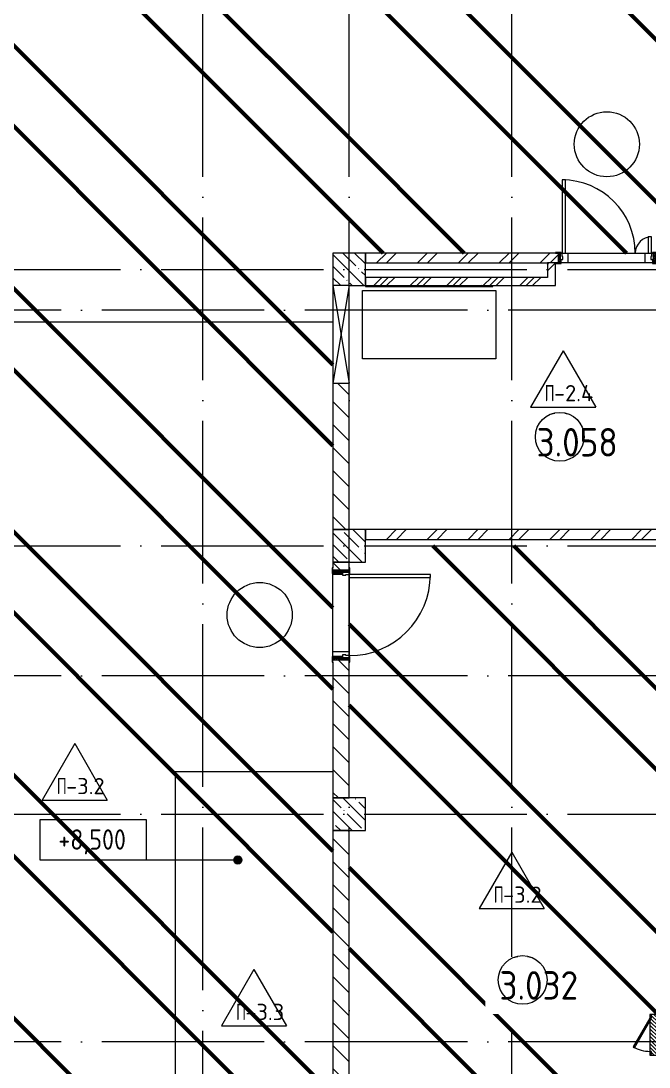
# Model space of a CAD drawing. Header units: millimetres. Extents: x -68946 to 288321, y -402657 to 324925.
# Drawn here: x 156516 to 164243, y -245740 to -232876 of the extents above; entities that cross this region are included whole.
import ezdxf

# ---------------------------------------------------------------- set-up
doc = ezdxf.new("R2010")
doc.units = ezdxf.units.MM
doc.linetypes.add('ADSK_Линия сетки', pattern=[2500, 2000, -250, 0, -250])
for name, color, linetype, lineweight in [('3.4) ПТ-1.2      4 вып', 1, 'Continuous', 60), ('3.4) ПТ-2.1      4 вып', 20, 'Continuous', 60), ('A-____-NOTE-TEXT', 250, 'Continuous', 9), ('A-AREA-____-IDEN', 250, 'Continuous', 9), ('A-DETL-GENF-OTLN', 250, 'Continuous', 5), ('A-DOOR-____-IDEN', 31, 'Continuous', 9), ('A-DOOR-____-MCUT', 250, 'Continuous', 5), ('A-DOOR-____-OTLN', 250, 'Continuous', 5), ('A-DOOR-FRAM-MCUT', 31, 'Continuous', 5), ('A-DOOR-FRAM-OTLN', 31, 'Continuous', 5), ('A-FLOR-____-IDEN', 11, 'Continuous', 9), ('A-FLOR-____-OTLN', 192, 'Continuous', 9), ('A-GLAZ-____-OTLN', 250, 'Continuous', 5), ('A-WALL-____-MCUT', 250, 'Continuous', 13), ('A-WALL-____-PATT', 250, 'Continuous', 13), ('G-____-____-DIMS', 250, 'Continuous', 9), ('G-____-____-TEXT', 250, 'Continuous', 9), ('I-WALL-____-OTLN', 250, 'Continuous', 9), ('S-COLS-____-MCUT', 250, 'Continuous', 25), ('S-COLS-____-OTLN', 250, 'Continuous', 9), ('S-GRID-____-OTLN', 250, 'Continuous', 9)]:
    doc.layers.add(name, color=color, linetype=linetype, lineweight=lineweight)
doc.styles.add('GOST Common_1', font='', dxfattribs={"width": 0.9, "height": 250})
doc.styles.add('ISOCPEUR_1', font='isocpeur.ttf', dxfattribs={"width": 0.9, "height": 250})
doc.styles.add('ISOCPEUR_2', font='isocpeur.ttf', dxfattribs={"height": 160})
doc.styles.add('ISOCPEUR_6', font='isocpeur.ttf', dxfattribs={"height": 3.5})
doc.styles.get('GOST Common_1').set_extended_font_data('GOST Common')
pattern_1 = [(45, (28052.9, -258555.93), (-251.4472, 251.4472), []), (45, (28052.9, -258174.93), (-251.4472, 251.4472), [])]
pattern_2 = [(135, (28052.9, -258555.93), (-141.42136, -141.42136), [])]
pattern_3 = [(135, (28052.9, -258555.93), (-142.5612, -142.5612), []), (135, (28195.47, -258555.93), (-142.5612, -142.5612), [252.016, -50.403, 3.353, -47.05])]
pattern_4 = [(45, (28052.9, -258555.93), (-224.5064, 224.5064), []), (45, (28132.28, -258555.93), (0, 449.0128), []), (45, (27973.53, -258555.93), (0, 449.0128), [])]

# ---------------------------------------------------------------- blocks, each defined once
blk = doc.blocks.new('Дверь_СКБ_1Ст_Внутренняя - Д-8_1_1100x2100h_Кабинет директора_ Канцелярия_ Бухгалтерия_ Кабинеты заместителей директора_ Кабинет организатора внеклассной и внешкольной работы-41897735-АР1_Маркировочный план 3 этажа секция 2_3')
at = {"layer": 'A-DOOR-____-OTLN'}
h = blk.add_hatch(dxfattribs=at)
h.set_pattern_fill('FP_9', color=256, style=0, pattern_type=2)
h.set_pattern_definition([(135, (1751.41, 164.685), (-14.14214, -14.14214), []), (225, (1751.41, 164.685), (14.14214, -14.14214), [])])
h.paths.add_polyline_path([(562.5, 100), (537.5, 100), (537.5, -100), (562.5, -100)])
at = {"layer": 'A-DOOR-FRAM-OTLN'}
h = blk.add_hatch(dxfattribs=at)
h.set_pattern_fill('FP_10', color=256, style=0, pattern_type=2)
h.set_pattern_definition([(45, (-371.384, 164.685), (-14.1421, 14.1421), []), (135, (-371.384, 164.685), (-14.1421, -14.1421), [])])
h.paths.add_polyline_path([(-512.5, 100), (-537.5, 100), (-537.5, -100), (-512.5, -100)])
at = {"layer": 'A-DOOR-____-MCUT'}
for p, q in [((-487.5, 1100), (-487.5, 100)), ((-447.5, 1100), (-487.5, 1100)), ((-447.5, 100), (-447.5, 1100)), ((-487.5, 100), (-447.5, 100))]:
    blk.add_line(p, q, dxfattribs=at)
at = {"layer": 'A-DOOR-____-OTLN'}
blk.add_arc((-487.5, 100), 1000, 360, 90, dxfattribs=at)
at = {"layer": 'A-DOOR-FRAM-MCUT'}
for p, q in [((-497.5, 108), (-567.5, 108)), ((-567.5, 108), (-567.5, 100)), ((-567.5, 100), (-497.5, 100)), ((-512.5, 100), (-537.5, 100)), ((-537.5, 100), (-537.5, -100)), ((-487.5, 100), (-512.5, 100)), ((-512.5, 100), (-512.5, 20)), ((-512.5, -100), (-512.5, 100)), ((-497.5, 100), (-512.5, 100)), ((-512.5, 100), (-512.5, 99)), ((-512.5, 99), (-497.5, 99)), ((-512.5, 20), (-477.5, 20)), ((-497.5, 20), (-512.5, 20)), ((-512.5, 20), (-512.5, -100)), ((-497.5, 100), (-497.5, 108)), ((-497.5, 99), (-497.5, 100)), ((-497.5, -100), (-497.5, 20)), ((-487.5, 60), (-487.5, 100)), ((-477.5, 60), (-487.5, 60)), ((-477.5, 20), (-477.5, 60)), ((512.5, 60), (502.5, 60)), ((502.5, 60), (502.5, 20)), ((502.5, 20), (537.5, 20)), ((512.5, 100), (512.5, 60)), ((537.5, 100), (512.5, 100)), ((592.5, 108), (522.5, 108)), ((522.5, 108), (522.5, 100)), ((537.5, 100), (522.5, 100)), ((522.5, 100), (522.5, 99)), ((522.5, 100), (592.5, 100)), ((522.5, 99), (537.5, 99)), ((537.5, 20), (522.5, 20)), ((522.5, 20), (522.5, -100)), ((537.5, 20), (537.5, 100)), ((562.5, 100), (537.5, 100)), ((537.5, 100), (537.5, -100)), ((537.5, 99), (537.5, 100)), ((537.5, -100), (537.5, 20)), ((562.5, -100), (562.5, 100)), ((592.5, 100), (592.5, 108)), ((-497.5, -100), (-567.5, -100)), ((-567.5, -100), (-567.5, -108)), ((-567.5, -108), (-497.5, -108)), ((-537.5, -100), (-512.5, -100)), ((-512.5, -100), (-497.5, -100)), ((-497.5, -108), (-497.5, -100)), ((522.5, -100), (537.5, -100)), ((592.5, -100), (522.5, -100)), ((522.5, -100), (522.5, -108)), ((522.5, -108), (592.5, -108)), ((537.5, -100), (562.5, -100)), ((592.5, -108), (592.5, -100))]:
    blk.add_line(p, q, dxfattribs=at)
blk = doc.blocks.new('Дверь_СКБ_2Ст_Внутренняя - Д-36п_Д_Дв_1200x2100_Тех_ пом_ 2-42620641-АР1_Маркировочный план 3 этажа секция 2_3')
at = {"layer": 'A-DOOR-____-OTLN'}
h = blk.add_hatch(dxfattribs=at)
h.set_pattern_fill('FP_44', color=256, style=0, pattern_type=2)
h.set_pattern_definition([(135, (1701.41, 124.685), (-14.14214, -14.14214), []), (225, (1701.41, 124.685), (14.14214, -14.14214), [])])
h.paths.add_polyline_path([(612.5, -60), (612.5, 60), (587.5, 60), (587.5, -60)])
at = {"layer": 'A-DOOR-FRAM-OTLN'}
h = blk.add_hatch(dxfattribs=at)
h.set_pattern_fill('FP_45', color=256, style=0, pattern_type=2)
h.set_pattern_definition([(45, (-421.384, 124.685), (-14.1421, 14.1421), []), (135, (-421.384, 124.685), (-14.1421, -14.1421), [])])
h.paths.add_polyline_path([(-587.5, -60), (-562.5, -60), (-562.5, 60), (-587.5, 60), (-587.5, -56.6)])
at = {"layer": 'A-DOOR-____-MCUT'}
for p, q in [((-537.5, 960), (-537.5, 60)), ((-497.5, 960), (-537.5, 960)), ((-497.5, 60), (-497.5, 960)), ((562.5, 260), (522.5, 260)), ((522.5, 260), (522.5, 60)), ((562.5, 60), (562.5, 260)), ((-537.5, 60), (-497.5, 60)), ((522.5, 60), (562.5, 60))]:
    blk.add_line(p, q, dxfattribs=at)
at = {"layer": 'A-DOOR-____-OTLN'}
for centre, radius, start, end in [((-537.5, 60), 900, 0, 90), ((562.5, 60), 200, 90, 180)]:
    blk.add_arc(centre, radius, start, end, dxfattribs=at)
at = {"layer": 'A-DOOR-FRAM-MCUT'}
for p, q in [((-547.5, 68), (-617.5, 68)), ((-617.5, 68), (-617.5, 60)), ((-617.5, 60), (-547.5, 60)), ((-562.5, 60), (-587.5, 60)), ((-587.5, 60), (-587.5, -60)), ((-537.5, 60), (-562.5, 60)), ((-562.5, 60), (-562.5, -20)), ((-562.5, -60), (-562.5, 60)), ((-547.5, 60), (-562.5, 60)), ((-562.5, 60), (-562.5, 59)), ((-562.5, 59), (-547.5, 59)), ((-547.5, 60), (-547.5, 68)), ((-547.5, 59), (-547.5, 60)), ((-537.5, 20), (-537.5, 60)), ((-527.5, 20), (-537.5, 20)), ((-527.5, -20), (-527.5, 20)), ((562.5, 20), (552.5, 20)), ((552.5, 20), (552.5, -20)), ((562.5, 60), (562.5, 20)), ((587.5, 60), (562.5, 60)), ((642.5, 68), (572.5, 68)), ((572.5, 68), (572.5, 60)), ((587.5, 60), (572.5, 60)), ((572.5, 60), (572.5, 59)), ((572.5, 60), (642.5, 60)), ((572.5, 59), (587.5, 59)), ((587.5, -20), (587.5, 60)), ((612.5, 60), (587.5, 60)), ((587.5, 60), (587.5, -60)), ((587.5, 59), (587.5, 60)), ((612.5, -60), (612.5, 60)), ((642.5, 60), (642.5, 68)), ((-547.5, -60), (-617.5, -60)), ((-617.5, -60), (-617.5, -68)), ((-617.5, -68), (-547.5, -68)), ((-587.5, -60), (-562.5, -60)), ((-562.5, -20), (-527.5, -20)), ((-547.5, -20), (-562.5, -20)), ((-562.5, -20), (-562.5, -60)), ((-562.5, -60), (-547.5, -60)), ((-547.5, -60), (-547.5, -20)), ((-547.5, -68), (-547.5, -60)), ((552.5, -20), (587.5, -20)), ((587.5, -20), (572.5, -20)), ((572.5, -20), (572.5, -60)), ((572.5, -60), (587.5, -60)), ((642.5, -60), (572.5, -60)), ((572.5, -60), (572.5, -68)), ((572.5, -68), (642.5, -68)), ((587.5, -60), (587.5, -20)), ((587.5, -60), (612.5, -60)), ((642.5, -68), (642.5, -60))]:
    blk.add_line(p, q, dxfattribs=at)
blk = doc.blocks.new('_Wn_-As_OpeningMEP_wall__Rectangular - _Wn_-As_OpeningMEP_wall__Rectangular-40859528-АР1_Маркировочный план 3 этажа секция 2_3')
at = {"layer": 'A-DETL-GENF-OTLN', "lineweight": 5}
for p, q in [((600, -100), (-600, 100)), ((600, 100), (-600, -100)), ((-600, 100), (-600, -100)), ((600, 100), (-600, 100)), ((-600, 100), (-600, -100)), ((600, -100), (600, 100)), ((600, -100), (600, 100)), ((-600, -100), (600, -100))]:
    blk.add_line(p, q, dxfattribs=at)
blk = doc.blocks.new('_Wn_-As_OpeningMEP_wall__Rectangular - _Wn_-As_OpeningMEP_wall__Rectangular-38745938-АР1_Маркировочный план 3 этажа секция 2_3')
at = {"layer": 'A-DETL-GENF-OTLN', "lineweight": 5}
for p, q in [((-644, -41), (-785, -50)), ((-785, -41), (-785, -50)), ((-785, -41), (-785, -50)), ((-785, -50), (785, -50)), ((785, -50), (644, -41)), ((785, -50), (785, -41)), ((785, -50), (785, -41))]:
    blk.add_line(p, q, dxfattribs=at)
blk = doc.blocks.new('АР_Люк - ЛРС_ВК_500х400_наружный_NCS S 1000-N-V206-АР1_Маркировочный план 3 этажа секция 2_3')
at = {"layer": 'A-DOOR-____-OTLN'}
h = blk.add_hatch(dxfattribs=at)
h.set_pattern_fill('FP_144', color=256, style=0, pattern_type=2)
h.set_pattern_definition([(45, (125, 0), (-22.6274, 22.6274), [])])
h.paths.add_polyline_path([(340, 43), (330, 41), (330, 43)])
h.paths.add_polyline_path([(-125, -50), (375, -50), (375, 50), (365, 50), (365, 30), (330, 30), (330, 40), (357, 40), (356, 43), (340, 43), (355, 46), (355, 50), (330, 50), (320, 33), (290, 50), (-80, 50), (-80, 30), (-115, 30), (-115, 50), (-125, 50), (-125, -50)])
at = {"layer": 'A-DETL-GENF-OTLN', "lineweight": 5}
for p, q in [((375, 50), (-125, 50)), ((-125, 50), (-125, -50)), ((375, -50), (375, 50)), ((-125, -50), (375, -50))]:
    blk.add_line(p, q, dxfattribs=at)
at = {"layer": 'A-DOOR-____-MCUT', "lineweight": 5}
for p, q in [((-25, 255), (-35, 238)), ((-35, 238), (320, 33)), ((330, 50), (-25, 255)), ((-80, 50), (-115, 50)), ((-115, 50), (-115, 30)), ((-115, 30), (-80, 30)), ((-80, 30), (-80, 50)), ((320, 33), (330, 50)), ((365, 50), (330, 50)), ((330, 50), (330, 30)), ((330, 30), (365, 30)), ((365, 30), (365, 50))]:
    blk.add_line(p, q, dxfattribs=at)
blk.add_arc((330, 50), 410, 150, 180, dxfattribs=at)
at = {"layer": 'A-DOOR-____-OTLN'}
blk.add_line((330, 50), (-25, 255), dxfattribs=at)
blk = doc.blocks.new('AAR_СКБ_Марка_Помещения_мал - Номер-28977439-АР1_Маркировочный план 3 этажа секция 2_3')
at = {"layer": 'A-AREA-____-IDEN'}
blk.add_circle((-0.03, 0), 3, dxfattribs=at)
blk = doc.blocks.new('AAR_СКБ_Марка_Перекрытия - Марка пола-17325028-АР1_Маркировочный план 3 этажа секция 2_3')
at = {"layer": 'A-FLOR-____-IDEN'}
for p, q in [((0, 6.93), (-4, 0)), ((0, 6.93), (4, 0)), ((-4, 0), (4, 0))]:
    blk.add_line(p, q, dxfattribs=at)
blk = doc.blocks.new('Высотные отметки - Рамка-32693647-АР1_Маркировочный план 3 этажа секция 2_3')
at = {"layer": 'A-____-NOTE-TEXT'}
for p, q in [((-6.5, 0), (-6.5, 5)), ((-6.5, 5), (6.5, 5)), ((6.5, 5), (6.5, 0)), ((6.5, 0), (-6.5, 0))]:
    blk.add_line(p, q, dxfattribs=at)
blk = doc.blocks.new('ADSK_Марка_Дверь - Типоразмер_ADSK_Марка-30565456-АР1_Маркировочный план 3 этажа секция 2_3')
at = {"layer": 'A-DOOR-____-IDEN'}
blk.add_circle((0, 0), 4, dxfattribs=at)

msp = doc.modelspace()

# ---------------------------------------------------------------- hatches: boundary and pattern name
at = {"layer": '3.4) ПТ-1.2      4 вып'}
h = msp.add_hatch(dxfattribs=at)
h.set_pattern_fill('ANSI32', color=256, scale=222, angle=90)
h.paths.add_polyline_path([(160352.8838, -230430.9292), (145053.5681, -230430.9292), (145053.5681, -230950.9292), (142302.8838, -230950.9292), (142302.8838, -235730.9292), (142302.8838, -248330.9286), (160352.8838, -248330.9286)])
h = msp.add_hatch(dxfattribs=at)
h.set_pattern_fill('ANSI32', color=256, scale=222, angle=90)
h.paths.add_polyline_path([(164552.8838, -230430.9286), (160352.8838, -230430.9286), (160352.8838, -235730.9292), (164552.8838, -235730.9292)])
at = {"layer": '3.4) ПТ-2.1      4 вып'}
h = msp.add_hatch(dxfattribs=at)
h.set_pattern_fill('ANSI32', color=256, scale=222, angle=90)
h.paths.add_polyline_path([(164552.8838, -239330.9286), (160552.9057, -239330.9286), (160552.9057, -248330.9286), (164552.8838, -248330.9286)])
at = {"layer": 'A-WALL-____-PATT', "lineweight": 15}
h = msp.add_hatch(dxfattribs=at)
h.set_pattern_fill('FP_2', color=256, style=0, pattern_type=2)
h.set_pattern_definition(pattern_1)
h.paths.add_polyline_path([(160967.4549, -235850.9286), (163122.8838, -235850.9286), (163122.8838, -235730.9286), (160752.8838, -235730.9286), (160752.8838, -235850.9286), (160941.2454, -235850.9286)])
h.paths.add_polyline_path([(164352.8838, -235850.9286), (164352.8838, -235730.9292), (164322.8838, -235730.9292), (164322.8838, -235850.9286)])
h = msp.add_hatch(dxfattribs=at)
h.set_pattern_fill('FP_11', color=256, style=0, pattern_type=2)
h.set_pattern_definition(pattern_4)
h.paths.add_polyline_path([(163092.8838, -236030.9292), (163092.8838, -235850.9286), (162992.8838, -235850.9286), (162992.8838, -236030.9292), (163024.3326, -236030.9292)])
h = msp.add_hatch(dxfattribs=at)
h.set_pattern_fill('FP_11', color=256, style=0, pattern_type=2)
h.set_pattern_definition(pattern_4)
h.paths.add_polyline_path([(162025.0778, -236130.9292), (163092.9057, -236130.8883), (163092.8838, -236030.9292), (160752.8838, -236030.9292), (160752.8838, -236130.9292), (160761.9441, -236130.9292)])
h = msp.add_hatch(dxfattribs=at)
h.set_pattern_fill('FP_1', color=256, style=0, pattern_type=2)
h.set_pattern_definition(pattern_2)
h.paths.add_polyline_path([(160552.8838, -239130.928), (160552.8838, -237330.9292), (160352.8838, -237330.9292), (160352.8838, -239130.928)])
h = msp.add_hatch(dxfattribs=at)
h.set_pattern_fill('FP_2', color=256, style=0, pattern_type=2)
h.set_pattern_definition(pattern_1)
h.paths.add_polyline_path([(163376.6808, -239250.928), (164352.8838, -239250.928), (164352.8838, -239130.928), (160752.8838, -239130.928), (160752.8838, -239250.928), (162907.3975, -239250.928)])
h = msp.add_hatch(dxfattribs=at)
h.set_pattern_fill('FP_1', color=256, style=0, pattern_type=2)
h.set_pattern_definition(pattern_2)
h.paths.add_polyline_path([(160552.8838, -248130.9286), (160552.8838, -242830.9292), (160352.8838, -242830.9292), (160352.8838, -248130.9286)])
h.paths.add_polyline_path([(160552.8838, -242430.9292), (160552.8838, -240730.9292), (160352.8838, -240730.9292), (160352.8838, -242430.9292), (160537.7895, -242430.9292)])
h.paths.add_polyline_path([(160352.8838, -239630.9292), (160552.8838, -239630.9292), (160552.8838, -239530.9292), (160352.8838, -239530.9292), (160352.8838, -239600.9292)])
at = {"layer": 'G-____-____-DIMS'}
h = msp.add_hatch(color=256, dxfattribs=at)
edge = h.paths.add_edge_path()
edge.add_arc((159183.8932, -243193.5229), 50, 0, 360)
at = {"layer": 'S-COLS-____-OTLN', "lineweight": 5}
h = msp.add_hatch(dxfattribs=at)
h.set_pattern_fill('FP_19', color=256, style=0, pattern_type=2)
h.set_pattern_definition(pattern_3)
h.paths.add_polyline_path([(160673.4748, -236130.9292), (160752.8838, -236130.9292), (160752.8838, -235730.9292), (160352.8838, -235730.9292), (160352.8838, -236130.9292), (160634.652, -236130.9292)])
h = msp.add_hatch(dxfattribs=at)
h.set_pattern_fill('FP_19', color=256, style=0, pattern_type=2)
h.set_pattern_definition(pattern_3)
h.paths.add_polyline_path([(160752.8838, -239530.9292), (160752.8838, -239130.9292), (160352.8838, -239130.9292), (160352.8838, -239530.9292), (160673.4748, -239530.9292)])
h = msp.add_hatch(dxfattribs=at)
h.set_pattern_fill('FP_19', color=256, style=0, pattern_type=2)
h.set_pattern_definition(pattern_3)
h.paths.add_polyline_path([(160752.8838, -242830.9292), (160752.8838, -242430.9292), (160352.8838, -242430.9292), (160352.8838, -242830.9292), (160673.4748, -242830.9292)])

# ---------------------------------------------------------------- linework, layer by layer
at = {"layer": 'A-FLOR-____-OTLN', "lineweight": 5}
for p, q in [((163212.8838, -235730.9286), (164232.8838, -235730.9286)), ((163242.9057, -235730.9286), (163242.9057, -235850.9286)), ((164192.9057, -235850.9286), (164192.9057, -235730.9286)), ((163242.9057, -235850.9286), (163162.8838, -235850.9286)), ((164282.8838, -235850.9286), (164192.9057, -235850.9286)), ((160717.9065, -237030.9286), (160717.9065, -236190.9286)), ((160717.9065, -236190.9286), (162357.9065, -236190.9286)), ((162357.9065, -236190.9286), (162357.9065, -237030.9286)), ((160352.8838, -236580.9292), (147232.9057, -236580.9292)), ((162357.9065, -237030.9286), (160717.9065, -237030.9286)), ((160352.8838, -239680.9292), (160352.8838, -239670.9292)), ((160472.8838, -239680.9292), (160352.8838, -239680.9292)), ((160552.8838, -239720.9292), (160552.8838, -240680.9292)), ((160552.8838, -240630.9292), (160552.8838, -239720.9292)), ((160352.8838, -240630.9292), (160552.8838, -240630.9292)), ((160352.8838, -240690.9292), (160352.8838, -240630.9292)), ((160352.8838, -242110.585), (158413.0997, -242110.585)), ((158413.0997, -242110.585), (158413.0997, -248330.9286))]:
    msp.add_line(p, q, dxfattribs=at)
at = {"layer": 'A-WALL-____-MCUT', "color": 7, "lineweight": 15}
for p, q in [((163092.8838, -235730.9286), (160752.8838, -235730.9286)), ((160752.8838, -235850.9286), (162992.8838, -235850.9286)), ((162992.8838, -235850.9286), (162992.8838, -236030.9292)), ((163092.8838, -236030.9292), (163092.8838, -235858.9286)), ((162992.8838, -236030.9292), (160752.8838, -236030.9292)), ((160752.8838, -236030.9292), (160752.8838, -236130.9292)), ((163092.9057, -236130.9292), (163092.9057, -236030.9292)), ((160752.8838, -236130.9292), (163092.9057, -236130.9292)), ((160352.8838, -237330.9292), (160352.8838, -239130.9292)), ((160552.8838, -239130.9292), (160552.8838, -237330.9292)), ((164352.8838, -239130.928), (160752.8838, -239130.928)), ((160752.8838, -239250.928), (164352.8838, -239250.928)), ((160352.8838, -239530.9292), (160352.8838, -239600.9292)), ((160552.8838, -239600.9292), (160552.8838, -239530.9292)), ((160352.8838, -240760.9292), (160352.8838, -242430.9292)), ((160552.8838, -242430.9292), (160552.8838, -240760.9292)), ((160352.8838, -242830.9292), (160352.8838, -248130.9286)), ((160552.8838, -248130.9286), (160552.8838, -242830.9292))]:
    msp.add_line(p, q, dxfattribs=at)
at = {"layer": 'A-WALL-____-MCUT', "lineweight": 15}
for p, q in [((160752.8838, -235730.9286), (160752.8838, -235850.9286)), ((163092.8838, -235850.9286), (162992.8838, -235850.9286)), ((160352.8838, -239130.9292), (160552.8838, -239130.9292)), ((160752.8838, -239130.928), (160752.8838, -239250.928)), ((160552.8838, -239530.9292), (160352.8838, -239530.9292)), ((160352.8838, -242430.9292), (160552.8838, -242430.9292)), ((160552.8838, -242830.9292), (160352.8838, -242830.9292))]:
    msp.add_line(p, q, dxfattribs=at)
at = {"layer": 'G-____-____-DIMS'}
msp.add_line((159183.8932, -243193.5229), (157404.693, -243193.5229), dxfattribs=at)
msp.add_circle((159183.8932, -243193.5229), 50, dxfattribs=at)
at = {"layer": 'I-WALL-____-OTLN', "lineweight": 15}
for p, q in [((164192.9057, -235850.9286), (163242.9057, -235850.9286)), ((160352.8838, -240630.9292), (160352.8838, -239680.9292)), ((160552.8838, -240630.9292), (160552.8838, -240680.9292))]:
    msp.add_line(p, q, dxfattribs=at)
at = {"layer": 'S-COLS-____-MCUT', "lineweight": 5}
for p, q in [((160752.8838, -235730.9292), (160352.8838, -235730.9292)), ((160352.8838, -235730.9292), (160352.8838, -236130.9292)), ((160752.8838, -236130.9292), (160752.8838, -235850.9286)), ((160552.8838, -236130.9292), (160752.8838, -236130.9292)), ((160352.8838, -239130.9292), (160352.8838, -239530.9292)), ((160752.8838, -239130.9292), (160552.8838, -239130.9292)), ((160752.8838, -239530.9292), (160752.8838, -239250.928)), ((160552.8838, -239530.9292), (160752.8838, -239530.9292)), ((160352.8838, -242430.9292), (160352.8838, -242830.9292)), ((160752.8838, -242430.9292), (160552.8838, -242430.9292)), ((160752.8838, -242830.9292), (160752.8838, -242430.9292)), ((160552.8838, -242830.9292), (160752.8838, -242830.9292))]:
    msp.add_line(p, q, dxfattribs=at)
at = {"layer": 'S-COLS-____-OTLN', "lineweight": 5}
for p, q in [((160752.8838, -235850.9286), (160752.8838, -235730.9292)), ((160552.8838, -239130.9292), (160352.8838, -239130.9292)), ((160752.8838, -239250.928), (160752.8838, -239130.9292)), ((160352.8838, -239530.9292), (160552.8838, -239530.9292)), ((160552.8838, -242430.9292), (160352.8838, -242430.9292)), ((160352.8838, -242830.9292), (160552.8838, -242830.9292))]:
    msp.add_line(p, q, dxfattribs=at)
at = {"layer": 'S-GRID-____-OTLN', "linetype": 'ADSK_Линия сетки'}
for p, q in [((158752.9057, -262294.7685), (158752.9057, -197353.9241)), ((160552.9057, -262294.7685), (160552.9057, -197353.9241)), ((162552.9057, -262294.7691), (162552.9057, -197353.9241)), ((93236.8325, -235930.9286), (181748.3453, -235930.9286)), ((184510.8783, -236430.9286), (127372.9057, -236430.9286)), ((93236.8325, -239330.9286), (181888.5828, -239330.9286)), ((184510.8783, -240930.9286), (127372.9057, -240930.9286)), ((93236.8325, -242630.9286), (181888.5828, -242630.9286)), ((184510.8783, -245430.9286), (127372.9057, -245430.9286))]:
    msp.add_line(p, q, dxfattribs=at)

# ---------------------------------------------------------------- block references
at = {"layer": 'A-DOOR-____-IDEN', "xscale": 99.99999999999993, "yscale": 99.99999999999993, "zscale": 99.99999999999993}
for p in [(163723.3412, -234392.7345), (159452.8838, -240180.9292)]:
    msp.add_blockref('ADSK_Марка_Дверь - Типоразмер_ADSK_Марка-30565456-АР1_Маркировочный план 3 этажа секция 2_3', p, dxfattribs=at)
at = {"layer": 'A-DOOR-____-OTLN'}
msp.add_blockref('Дверь_СКБ_2Ст_Внутренняя - Д-36п_Д_Дв_1200x2100_Тех_ пом_ 2-42620641-АР1_Маркировочный план 3 этажа секция 2_3', (163710.3838, -235790.9286), dxfattribs=at)
for name, p, rotation in [('Дверь_СКБ_1Ст_Внутренняя - Д-8_1_1100x2100h_Кабинет директора_ Канцелярия_ Бухгалтерия_ Кабинеты заместителей директора_ Кабинет организатора внеклассной и внешкольной работы-41897735-АР1_Маркировочный план 3 этажа секция 2_3', (160452.8838, -240168.4292), 269.9999999999999), ('АР_Люк - ЛРС_ВК_500х400_наружный_NCS S 1000-N-V206-АР1_Маркировочный план 3 этажа секция 2_3', (164302.9057, -245467.0732), 90)]:
    msp.add_blockref(name, p, dxfattribs=dict(at, rotation=rotation))
at = {"layer": 'A-FLOR-____-IDEN', "xscale": 99.99999999999993, "yscale": 99.99999999999993, "zscale": 99.99999999999993}
for p in [(163186.1946, -237624.4773), (157177.9976, -242455.9289), (162552.8948, -243790.9283), (159382.9917, -245233.2571)]:
    msp.add_blockref('AAR_СКБ_Марка_Перекрытия - Марка пола-17325028-АР1_Маркировочный план 3 этажа секция 2_3', p, dxfattribs=at)
at = {"layer": 'A-GLAZ-____-OTLN', "rotation": 89.99999999997709}
msp.add_blockref('_Wn_-As_OpeningMEP_wall__Rectangular - _Wn_-As_OpeningMEP_wall__Rectangular-40859528-АР1_Маркировочный план 3 этажа секция 2_3', (160452.8838, -236730.9292), dxfattribs=at)
at = {"layer": 'A-GLAZ-____-OTLN'}
msp.add_blockref('_Wn_-As_OpeningMEP_wall__Rectangular - _Wn_-As_OpeningMEP_wall__Rectangular-38745938-АР1_Маркировочный план 3 этажа секция 2_3', (161537.8838, -236089.9292), dxfattribs=at)
at = {"layer": 'G-____-____-DIMS', "xscale": 99.99999999999993, "yscale": 99.99999999999993, "zscale": 99.99999999999993}
msp.add_blockref('Высотные отметки - Рамка-32693647-АР1_Маркировочный план 3 этажа секция 2_3', (157404.693, -243193.5229), dxfattribs=at)

# ---------------------------------------------------------------- texts
at = {"layer": 'A-AREA-____-IDEN', "insert": (162859.3092, -237882.1279), "char_height": 350, "width": 654.177, "attachment_point": 1, "style": 'ISOCPEUR_1', "bg_fill": 3, "box_fill_scale": 1.5, "bg_fill_color": 256, "bg_fill_transparency": 0}
msp.add_mtext('3.058', dxfattribs=at)
at = {"layer": 'A-FLOR-____-IDEN', "char_height": 200, "attachment_point": 1, "style": 'ISOCPEUR_2'}
for s, insert, width in [('\\fISOCPEUR|b0|i0|c204|p34|;\\W.7;П', (162957.8596, -237353.0915), 140.295312), ('-2.4', (163073.6148, -237353.0915), 437.721375), ('\\fISOCPEUR|b0|i0|c204|p34|;\\W.7;П', (156956.6627, -242184.5431), 140.295312), ('-3.2', (157072.4179, -242184.5431), 420.885937), ('\\fISOCPEUR|b0|i0|c204|p34|;\\W.7;П', (162331.5598, -243519.5425), 140.295312), ('-3.2', (162447.315, -243519.5425), 420.885937), ('\\fISOCPEUR|b0|i0|c204|p34|;\\W.7;П', (159161.6568, -244961.8713), 140.295312), ('-3.3', (159277.412, -244961.8713), 420.885937)]:
    msp.add_mtext(s, dxfattribs=dict(at, insert=insert, width=width))
at = {"layer": 'G-____-____-DIMS', "insert": (156976.0169, -242816.8158), "char_height": 250, "width": 1028.822569, "attachment_point": 1, "line_spacing_factor": 1.022761, "style": 'GOST Common_1'}
msp.add_mtext('+8,500', dxfattribs=at)
at = {"layer": 'G-____-____-TEXT', "color": 7, "insert": (161597.1162, -231930.9286), "char_height": 800, "width": 18169.734652, "attachment_point": 1, "style": 'ISOCPEUR_6'}
msp.add_mtext('3 этаж, 3 секция', dxfattribs=at)

# ---------------------------------------------------------------- next in the draw order: block references
at = {"layer": 'A-AREA-____-IDEN', "xscale": 99.99999999999993, "yscale": 99.99999999999993, "zscale": 99.99999999999993}
msp.add_blockref('AAR_СКБ_Марка_Помещения_мал - Номер-28977439-АР1_Маркировочный план 3 этажа секция 2_3', (163147.2096, -237989.6135), dxfattribs=at)

# ---------------------------------------------------------------- next in the draw order: texts
at = {"layer": 'A-AREA-____-IDEN', "insert": (162402.4289, -244560.6041), "char_height": 350, "width": 654.177, "attachment_point": 1, "style": 'ISOCPEUR_1', "bg_fill": 3, "box_fill_scale": 1.5, "bg_fill_color": 256, "bg_fill_transparency": 0}
msp.add_mtext('3.032', dxfattribs=at)

# ---------------------------------------------------------------- next in the draw order: block references
at = {"layer": 'A-AREA-____-IDEN', "xscale": 99.99999999999993, "yscale": 99.99999999999993, "zscale": 99.99999999999993}
msp.add_blockref('AAR_СКБ_Марка_Помещения_мал - Номер-28977439-АР1_Маркировочный план 3 этажа секция 2_3', (162690.3293, -244668.0897), dxfattribs=at)

doc.saveas('drawing.dxf')
